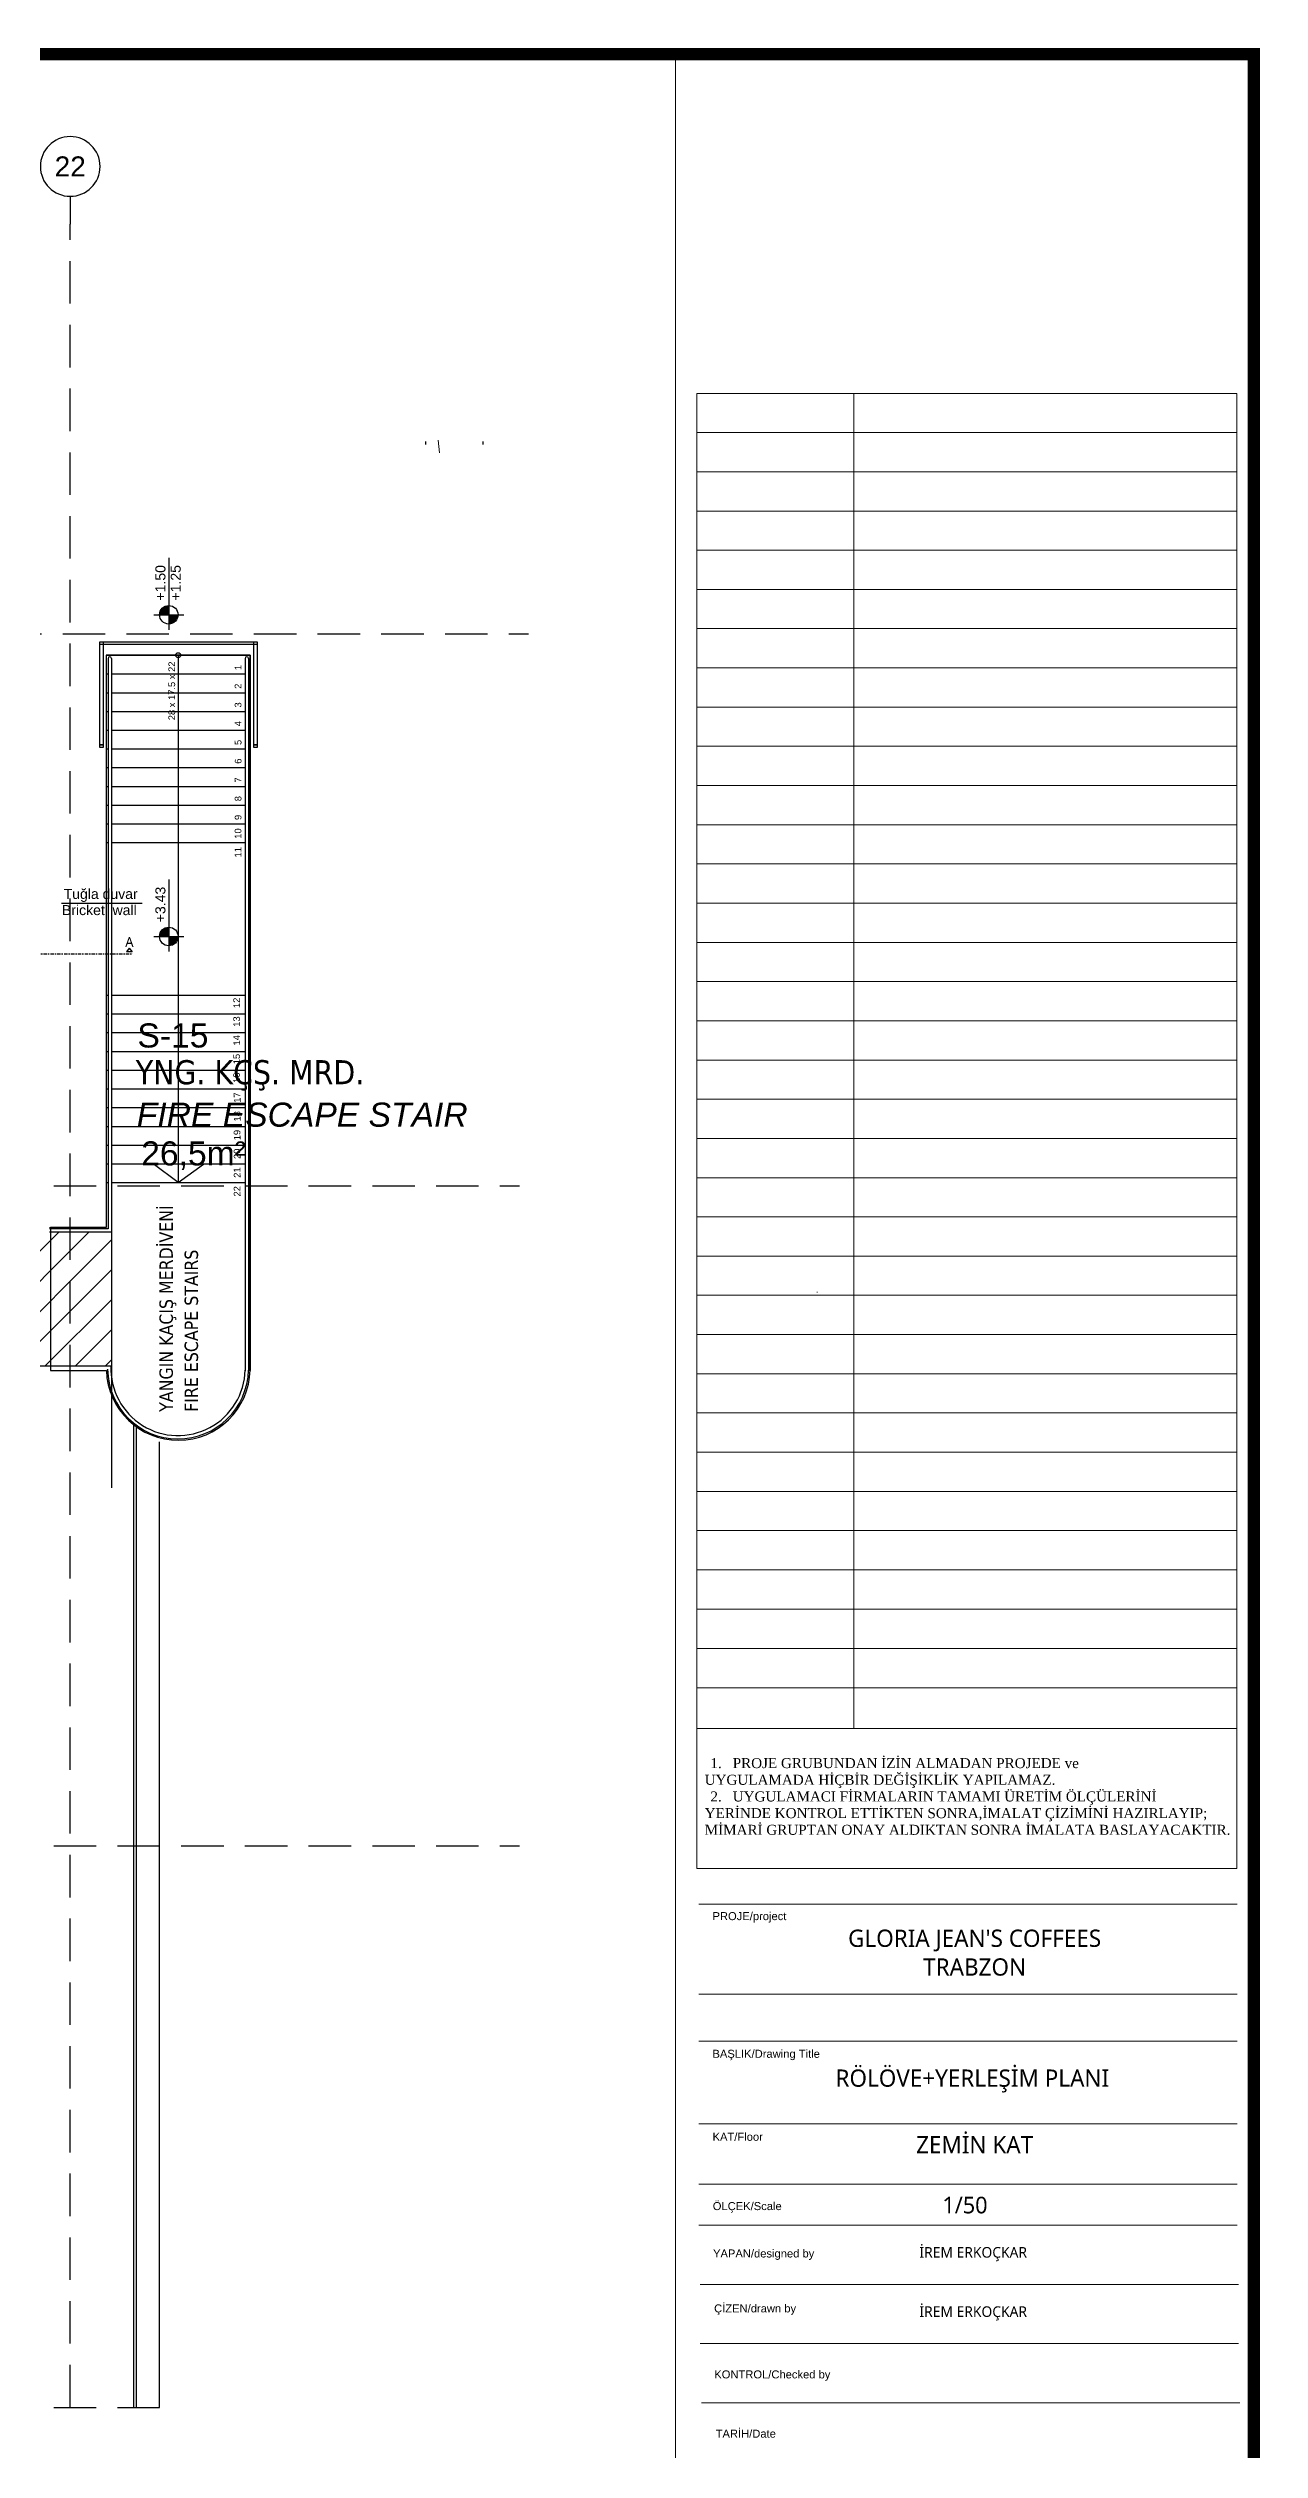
# Model space of a CAD drawing. Header units: millimetres. Extents: x 254888 to 263239, y -110593 to -105042.
# Drawn here: x 261427 to 263239, y -108631 to -105042 of the extents above; entities that cross this region are included whole.
import ezdxf
from ezdxf.enums import TextEntityAlignment as Align

# ---------------------------------------------------------------- set-up
doc = ezdxf.new("R2010")
doc.units = ezdxf.units.MM
doc.linetypes.add('DASHDOTX2', pattern=[50.8, 25.4, -12.7, 0, -12.7])
doc.linetypes.add('DASHED2', pattern=[9.525, 6.35, -3.175])
doc.layers.get('0').update_dxf_attribs({"lineweight": 20})
doc.layers.add('a_calculation_brut room areas', color=92, linetype='Continuous', plot=False)
for name, color, linetype in [('a_circulation_stair_plan', 1, 'Continuous'), ('a_door_fire escape_plan', 2, 'Continuous'), ('a_facade cladding_stone_elevation', 43, 'Continuous'), ('a_grid_label', 9, 'Continuous'), ('a_grid_label_1_1', 9, 'Continuous'), ('a_level_plan_1_1', 7, 'Continuous'), ('a_level_plan_1_100', 7, 'Continuous'), ('a_structure_steel structure_elevation2', 9, 'Continuous'), ('a_text_1_1000_english', 7, 'Continuous'), ('a_text_1_100_turkish', 7, 'Continuous'), ('a_text_1_500_english', 7, 'Continuous'), ('a_text_1_500_turkish', 7, 'Continuous'), ('XM_GRID_OO$0$XM_GRID_OO$0$a_text_1_200_turkish', 7, 'Continuous'), ('yazı', 11, 'Continuous')]:
    doc.layers.add(name, color=color, linetype=linetype)
for name, color, linetype, lineweight in [('duvar', 27, 'Continuous', 30), ('t_antet', 24, 'Continuous', 20), ('t_kesitçizgisi', 7, 'DASHDOTX2', 30), ('t_yazı', 23, 'Continuous', 25), ('ölçü', 251, 'Continuous', 5)]:
    doc.layers.add(name, color=color, linetype=linetype, lineweight=lineweight)
doc.styles.add('ARIALT', font='arial.ttf', dxfattribs={"height": 10})
doc.styles.get("Standard").update_dxf_attribs({"font": 'times.ttf', "height": 12})
doc.styles.add('style1', font='arial.ttf', dxfattribs={"height": 20})
doc.styles.add('txt_tur_1', font='arial.ttf', dxfattribs={"height": 1.5})
doc.styles.add('txt_tur_100', font='arial.ttf', dxfattribs={"height": 150})
doc.styles.add('türkçe', font='arial.ttf')
doc.styles.add('Ölçü50', font='calibri.ttf', dxfattribs={"width": 0.7})

# ---------------------------------------------------------------- blocks, each defined once
blk = doc.blocks.new('a_level_plan')
at = {"layer": 'a_level_plan_1_1'}
h = blk.add_hatch(color=256, dxfattribs=at)
h.paths.add_polyline_path([(1.38, 0, 0.414214), (0, 1.38), (0, 0)])
h.paths.add_polyline_path([(-1.38, 0, 0.414214), (0, -1.38), (0, 0)])
for p, q in [((8.52, 0), (-2.24, 0)), ((0, 2.24), (0, -2.24))]:
    blk.add_line(p, q, dxfattribs=at)
blk.add_circle((0, 0), 1.38, dxfattribs=at)
at = {"layer": 'a_level_plan_1_1', "style": 'txt_tur_1'}
for p in [(2.13, 0.5), (2.13, -1.78)]:
    blk.add_attdef('±0.00', p, '', height=1.5, dxfattribs=at)
blk = doc.blocks.new('a_grid label')
at = {"layer": 'a_grid_label'}
blk.add_line((0, 4.14), (0, 0), dxfattribs=at)
blk.add_circle((0, 8.6), 4.46, dxfattribs=at)
at = {"layer": 'a_grid_label', "style": 'txt_tur_1'}
blk.add_attdef('A1', text='', height=3, dxfattribs=at).set_placement((0, 7.25), align=Align.CENTER)

msp = doc.modelspace()

# ---------------------------------------------------------------- hatches: boundary and pattern name
at = {"layer": 'a_structure_steel structure_elevation2', "true_color": 0xed1f24}
h = msp.add_hatch(dxfattribs=at)
h.set_pattern_fill('ANSI31', color=240, scale=10)
h.set_pattern_definition([(45, (232235.527, -121067.09), (-22.45064, 22.45064), [])])
h.paths.add_polyline_path([(259345.868, -107734.591), (259774.227, -107734.591), (259774.227, -108329.866), (261110.632, -108328.069), (261110.632, -107652.436), (260964.227, -107652.136), (260964.227, -107572.559), (260980.754, -107572.559), (260978.447, -107375.042), (261169.756, -107372.558), (261167.444, -106810.858), (261521.984, -106811.301), (261521.984, -107011.08), (261396.266, -107011.08), (261396.266, -107884.554), (261396.266, -108518.316), (259345.868, -108518.316)])
h = msp.add_hatch(dxfattribs=at)
h.set_pattern_fill('ANSI31', color=240, scale=10)
h.set_pattern_definition([(45, (232235.527, -121067.09), (-22.45064, 22.45064), [])])
h.paths.add_polyline_path([(259345.868, -107734.591), (259774.227, -107734.591), (259774.227, -108329.866), (261110.632, -108328.069), (261110.632, -107652.436), (260964.227, -107652.136), (260964.227, -107572.559), (260980.754, -107572.559), (260978.447, -107375.042), (261169.756, -107372.558), (261167.444, -106810.858), (261521.984, -106811.301), (261521.984, -107011.08), (261396.266, -107011.08), (261396.266, -107884.554), (261396.266, -108518.316), (259345.868, -108518.316)])

# ---------------------------------------------------------------- linework, layer by layer
at = {"color": 252}
for p, q in [((262365.096, -105051.157, 0), (262365.096, -108831.503, 0)), ((263229.562, -105051.157, 0), (263229.562, -108831.503, 0))]:
    msp.add_line(p, q, dxfattribs=at)
at = {"color": 250}
for p, q in [((262631.666, -105557.866, 0), (262631.666, -107552.609, 0)), ((262397.143, -105616.461, 0), (263204.36, -105616.461, 0)), ((262397.143, -105675.056, 0), (263204.36, -105675.056, 0)), ((262397.143, -105733.651, 0), (263204.36, -105733.651, 0)), ((262397.143, -105792.246, 0), (263204.36, -105792.246, 0)), ((262397.143, -105850.841, 0), (263204.36, -105850.841, 0)), ((262397.143, -105909.436, 0), (263204.36, -105909.436, 0)), ((262397.143, -105968.031, 0), (263204.36, -105968.031, 0)), ((262397.143, -106026.626, 0), (263204.36, -106026.626, 0)), ((262397.143, -106085.221, 0), (263204.36, -106085.221, 0)), ((262397.143, -106143.816, 0), (263204.36, -106143.816, 0)), ((262397.143, -106202.411, 0), (263204.36, -106202.411, 0)), ((262397.143, -106261.006, 0), (263204.36, -106261.006, 0)), ((262397.143, -106319.601, 0), (263204.36, -106319.601, 0)), ((262397.143, -106378.196, 0), (263204.36, -106378.196, 0)), ((262397.143, -106436.791, 0), (263204.36, -106436.791, 0)), ((262397.143, -106495.385, 0), (263204.36, -106495.385, 0)), ((262397.143, -106553.98, 0), (263204.36, -106553.98, 0)), ((262397.143, -106612.575, 0), (263204.36, -106612.575, 0)), ((262397.143, -106671.17, 0), (263204.36, -106671.17, 0)), ((262397.143, -106729.765, 0), (263204.36, -106729.765, 0)), ((262397.143, -106788.36, 0), (263204.36, -106788.36, 0)), ((262397.143, -106846.955, 0), (263204.36, -106846.955, 0)), ((262397.143, -106905.55, 0), (263204.36, -106905.55, 0)), ((262397.143, -106964.145, 0), (263204.36, -106964.145, 0)), ((262397.143, -107022.74, 0), (263204.36, -107022.74, 0)), ((262397.143, -107081.335, 0), (263204.36, -107081.335, 0)), ((262397.143, -107139.93, 0), (263204.36, -107139.93, 0)), ((262397.143, -107198.525, 0), (263204.36, -107198.525, 0)), ((262397.143, -107257.12, 0), (263204.36, -107257.12, 0)), ((262397.143, -107315.715, 0), (263204.36, -107315.715, 0)), ((262397.143, -107374.31, 0), (263204.36, -107374.31, 0)), ((262397.143, -107433.173, 0), (263204.36, -107433.173, 0)), ((262397.143, -107491.768, 0), (263204.36, -107491.768, 0)), ((263204.593, -107815.444, 0), (262400.16, -107815.444, 0)), ((262400.16, -107949.65, 0), (263204.593, -107949.65, 0)), ((263204.593, -108019.706, 0), (262400.16, -108019.706, 0)), ((263204.593, -108143.518, 0), (262400.16, -108143.518, 0)), ((263204.593, -108233.588, 0), (262400.16, -108233.588, 0)), ((263204.593, -108294.785, 0), (262400.16, -108294.785, 0)), ((263206.664, -108383.327, 0), (262402.231, -108383.327, 0)), ((263206.664, -108471.868, 0), (262402.231, -108471.868, 0)), ((263208.736, -108560.41, 0), (262404.303, -108560.41, 0))]:
    msp.add_line(p, q, dxfattribs=at)
at = {"color": 252, "const_width": 18.492, "elevation": 0}
msp.add_lwpolyline([(257052.561, -108874.598), (257052.561, -105051.157), (263229.562, -105051.157), (263229.562, -108874.598)], close=True, dxfattribs=at)
at = {"color": 250, "elevation": 0}
for points in [[(262397.143, -105557.866), (263204.36, -105557.866)], [(262397.143, -105557.866), (262397.143, -107761.888), (263204.36, -107761.888), (263204.36, -105557.866)], [(263204.36, -107552.609), (262397.143, -107552.609)]]:
    msp.add_lwpolyline(points, dxfattribs=at)
at = {"layer": 'a_calculation_brut room areas', "elevation": -0.002}
msp.add_lwpolyline([(261431.25, -107018.08), (261514.551, -107018.08, 0.97208936), (261729.486, -107017.155), (261729.486, -105949.091), (261514.141, -105949.091), (261514.141, -106804.08), (261431.25, -106804.08)], format="xyb", close=True, dxfattribs=at)
at = {"layer": 'a_circulation_stair_plan'}
for p, q in [((261514.141, -105949.091, -17818.274), (261514.141, -106804.08, -17966.192)), ((261516.984, -105953.934, -17817.119), (261516.984, -106806.08, -17966.192)), ((261521.984, -105953.936, -17817.119), (261521.984, -106811.08, -17966.192)), ((261721.984, -105953.936, -17752.673), (261721.984, -107018.456, -17900.322)), ((261726.984, -105953.934, -17752.673), (261727.064, -107018.39, -17901.574)), ((261729.486, -105949.091, -17820.569), (261729.486, -107017.962, -17967.187)), ((261429.527, -106804.08, -17966.192), (261514.141, -106804.08, -17966.192)), ((261396.266, -107011.08, 0.639), (261521.349, -107011.08, -1.285)), ((261396.266, -107011.08, -17965.548), (261521.349, -107011.08, -17967.472))]:
    msp.add_line(p, q, dxfattribs=at)
at = {"layer": 'a_circulation_stair_plan', "ltscale": 0.2}
for p, q in [((261514.141, -105949.091, -17620.766), (261729.486, -105949.091, -17556.319)), ((261514.141, -105977.091, -17685.405), (261516.984, -105977.091, -17684.554)), ((261521.984, -105977.091, -17683.058), (261721.984, -105977.091, -17623.203)), ((261621.814, -105949.091, -17588.543), (261622.001, -106737.091, -17965.556)), ((261726.989, -105977.091, -17621.705), (261729.486, -105977.091, -17620.958)), ((261514.141, -106005.091, -17750.043), (261516.984, -106005.091, -17749.193)), ((261521.984, -106005.091, -17747.696), (261721.984, -106005.091, -17687.842)), ((261726.991, -106005.091, -17686.343), (261729.486, -106005.091, -17685.597)), ((261514.141, -106033.091, -17814.682), (261516.984, -106033.091, -17813.831)), ((261521.984, -106033.091, -17812.335), (261721.984, -106033.091, -17752.48)), ((261726.993, -106033.091, -17750.981), (261729.486, -106033.091, -17750.235)), ((261514.141, -106061.091, -17814.629), (261516.984, -106061.091, -17814.663)), ((261521.984, -106061.091, -17814.723), (261721.984, -106061.091, -17817.119)), ((261726.995, -106061.091, -17817.179), (261729.486, -106061.091, -17817.209)), ((261514.141, -106089.091, -17814.631), (261516.984, -106089.091, -17814.665)), ((261514.141, -106117.091, -17814.632), (261516.984, -106117.091, -17814.666)), ((261521.984, -106089.091, -17814.724), (261721.984, -106089.091, -17817.119)), ((261521.984, -106117.091, -17814.726), (261721.984, -106117.091, -17817.119)), ((261726.997, -106089.091, -17817.179), (261729.486, -106089.091, -17817.209)), ((261726.999, -106117.091, -17817.179), (261729.486, -106117.091, -17817.209)), ((261514.141, -106145.091, -17814.634), (261516.984, -106145.091, -17814.668)), ((261521.984, -106145.091, -17814.728), (261721.984, -106145.091, -17817.119)), ((261727.001, -106145.091, -17817.179), (261729.486, -106145.091, -17817.209)), ((261514.141, -106173.091, -17814.636), (261516.984, -106173.091, -17814.67)), ((261521.984, -106173.091, -17814.73), (261721.984, -106173.091, -17817.119)), ((261727.003, -106173.091, -17817.179), (261729.486, -106173.091, -17817.209)), ((261514.141, -106201.091, -17814.638), (261516.984, -106201.091, -17814.672)), ((261514.141, -106229.091, -17814.64), (261516.984, -106229.091, -17814.674)), ((261521.984, -106201.091, -17814.732), (261721.984, -106201.091, -17817.119)), ((261521.984, -106229.091, -17814.734), (261721.984, -106229.091, -17817.119)), ((261727.005, -106201.091, -17817.179), (261729.486, -106201.091, -17817.209)), ((261727.007, -106229.091, -17817.179), (261729.486, -106229.091, -17817.209)), ((261514.158, -106457.091, -17966.167), (261516.984, -106457.091, -17966.2)), ((261521.984, -106457.091, -17966.259), (261721.984, -106457.091, -17968.63)), ((261727.023, -106457.091, -17968.689), (261729.486, -106457.091, -17968.719)), ((261514.158, -106485.091, -17966.167), (261516.984, -106485.091, -17966.2)), ((261514.158, -106513.091, -17966.167), (261516.984, -106513.091, -17966.2)), ((261521.984, -106485.091, -17966.259), (261721.984, -106485.091, -17968.63)), ((261521.984, -106513.091, -17966.26), (261721.984, -106513.091, -17968.63)), ((261727.025, -106485.091, -17968.689), (261729.486, -106485.091, -17968.719)), ((261727.027, -106513.091, -17968.69), (261729.486, -106513.091, -17968.719)), ((261514.158, -106541.091, -17966.167), (261516.984, -106541.091, -17966.2)), ((261521.984, -106541.091, -17966.26), (261721.984, -106541.091, -17968.63)), ((261727.029, -106541.091, -17968.69), (261729.486, -106541.091, -17968.719)), ((261514.167, -106569.091, -17966.17), (261516.984, -106569.091, -17966.204)), ((261521.984, -106569.091, -17966.263), (261721.984, -106569.091, -17968.63)), ((261727.031, -106569.091, -17968.69), (261729.486, -106569.091, -17968.719)), ((261514.176, -106597.091, -17966.174), (261516.984, -106597.091, -17966.207)), ((261521.984, -106597.091, -17966.266), (261721.984, -106597.091, -17968.63)), ((261727.033, -106597.091, -17968.69), (261729.486, -106597.091, -17968.719)), ((261514.141, -106625.091, -17966.17), (261516.984, -106625.091, -17966.204)), ((261514.26, -106653.091, -17966.192), (261516.984, -106653.091, -17965.376)), ((261521.984, -106625.091, -17966.263), (261721.984, -106625.091, -17968.63)), ((261521.984, -106653.091, -17963.879), (261721.984, -106653.091, -17903.992)), ((261727.035, -106625.091, -17968.69), (261729.486, -106625.091, -17968.719)), ((261727.038, -106653.091, -17902.478), (261729.486, -106653.091, -17901.745)), ((261514.249, -106681.091, -17966.192), (261516.984, -106681.091, -17966.224)), ((261521.984, -106681.091, -17966.283), (261721.984, -106681.091, -17968.631)), ((261727.04, -106681.091, -17968.69), (261729.486, -106681.091, -17968.719)), ((261514.141, -106709.091, -17966.176), (261516.984, -106709.091, -17966.209)), ((261521.984, -106709.091, -17966.269), (261721.984, -106709.091, -17968.63)), ((261621.815, -106737.091, -17981.352), (261584.572, -106709.076, -17981.352)), ((261621.815, -106737.091, -17981.352), (261659.572, -106709.391, -17998.303)), ((261727.042, -106709.091, -17968.69), (261729.486, -106709.091, -17968.719)), ((261514.141, -106737.091, -17966.178), (261516.984, -106737.091, -17966.211)), ((261521.984, -106737.091, -17966.27), (261721.984, -106737.091, -17968.63)), ((261727.044, -106737.091, -17968.69), (261729.486, -106737.091, -17968.719))]:
    msp.add_line(p, q, dxfattribs=at)
at = {"layer": 'a_circulation_stair_plan', "elevation": -17966.192}
for points in [[(261516.984, -106806.08), (261429.527, -106806.08)], [(261521.984, -106811.08), (261429.527, -106811.08)]]:
    msp.add_lwpolyline(points, dxfattribs=at)
at = {"layer": 'a_circulation_stair_plan'}
msp.add_circle((261621.984, -105949.091, -17588.492), 3.704, dxfattribs=at)
for centre, radius, start, end in [((261519.484, -105953.935, -17817.119), 2.5, 0, 179.976188), ((261724.484, -105953.933, -17752.673), 2.5, 0, 179.976188), ((261714.22, -107018.08, -17967.472), 199.999, 179.421241, 179.427029), ((261622.005, -107014.575, -17967.26), 107.512, 181.8683, 358.624928), ((261621.706, -107017.768, -17835.406), 105.359, 179.651372, 179.668947), ((261621.76, -107014.757, -17704.62), 105.33, 180.719574, 358.706754), ((261621.648, -107014.722, -17968.752), 100.366, 177.920342, 358.608409)]:
    msp.add_arc(centre, radius, start, end, dxfattribs=at)
at = {"layer": 'a_door_fire escape_plan', "extrusion": (-0.012274, 6.86083e-16, 0.999925)}
msp.add_line((261740.072, -105933.092, -17604.014), (261504.762, -105933.092, -17606.902), dxfattribs=at)
at = {"layer": 'a_door_fire escape_plan', "extrusion": (-0.012274, 6.86083e-16, 0.999925), "elevation": -20815.393}
for points in [[(261268.948, -105929.092), (261273.948, -105929.092)], [(261273.948, -105929.092), (261273.948, -106087.092), (261268.948, -106087.092), (261268.948, -105929.092)], [(261499.275, -105929.092), (261504.275, -105929.092)], [(261504.275, -105929.092), (261504.275, -106087.092), (261499.275, -106087.092), (261499.275, -105929.092)], [(261268.948, -106083.092), (261273.948, -106083.092)], [(261499.275, -106083.092), (261504.275, -106083.092)]]:
    msp.add_lwpolyline(points, dxfattribs=at)
at = {"layer": 'a_door_fire escape_plan', "extrusion": (-0.012274, 1.76617e-15, 0.999925), "elevation": -20815.393}
msp.add_lwpolyline([(261273.948, -105929.092), (261499.275, -105929.092)], dxfattribs=at)
at = {"layer": 'a_door_fire escape_plan'}
for points, elevation in [([(261509.762, -106083.092), (261504.762, -106083.092)], -17606.841), ([(261740.072, -106083.092), (261735.072, -106083.092)], -17604.014)]:
    msp.add_lwpolyline(points, dxfattribs=dict(at, elevation=elevation))
at = {"layer": 'a_facade cladding_stone_elevation'}
for p, q in [((261554.967, -107098.626, -17966.192), (261554.967, -108567.091, -17966.192)), ((261558.967, -107101.666, -17966.192), (261558.967, -108567.091, -17966.192)), ((261593.785, -108567.091, -17966.296), (261593.785, -107124.4, -17967.501))]:
    msp.add_line(p, q, dxfattribs=at)
at = {"layer": 'a_grid_label_1_1', "linetype": 'DASHED2', "ltscale": 10}
for p, q in [((261460.527, -108567.091, -17966.192), (261460.527, -105304.828, -17966.192)), ((258877.517, -105917.091, -17966.192), (262145.31, -105917.091, -17966.192)), ((258864.135, -106742.091, -17966.192), (262131.929, -106742.091, -17966.192)), ((258864.135, -107728.091, -17966.192), (262131.929, -107728.091, -17966.192)), ((258864.135, -108567.091, -17966.192), (261593.785, -108567.091, -17966.192))]:
    msp.add_line(p, q, dxfattribs=at)
at = {"layer": 'a_structure_steel structure_elevation2'}
msp.add_line((261521.984, -106811.08, -17966.192), (261521.984, -107193.366, -17966.192), dxfattribs=at)
at = {"layer": 'duvar', "lineweight": 25}
for p, q in [((261991.436, -105629.802, 0), (261991.436, -105634.302, 0)), ((262077.432, -105629.802, 0), (262077.432, -105634.302, 0))]:
    msp.add_line(p, q, dxfattribs=at)
at = {"layer": 't_kesitçizgisi'}
for p, q in [((261548.684, -106386.702), (261544.458, -106392.334)), ((261552.91, -106392.334), (261544.458, -106392.334)), ((261548.684, -106386.702), (261552.91, -106392.334))]:
    msp.add_line(p, q, dxfattribs=at)
at = {"layer": 't_kesitçizgisi', "ltscale": 0.2, "elevation": 0}
msp.add_lwpolyline([(260743.391, -106269.571), (260743.391, -106395.42), (261554.033, -106395.42)], dxfattribs=at)
at = {"layer": 'XM_GRID_OO$0$XM_GRID_OO$0$a_text_1_200_turkish'}
msp.add_line((261447.657, -106319.541, -17966.192), (261568.213, -106319.541, -17966.192), dxfattribs=at)
at = {"layer": 'yazı', "lineweight": 9}
msp.add_line((262012.241, -105646.981, 0), (262010.711, -105627.659, 0), dxfattribs=at)
at = {"layer": 'ölçü', "elevation": 0}
msp.add_lwpolyline([(262576.336, -106900.739), (262577.336, -106900.739)], dxfattribs=at)

# ---------------------------------------------------------------- block references
at = {"layer": 'a_grid_label_1_1'}
ref = msp.add_blockref('a_grid label', (261460.527, -105304.828, -17966.192), dxfattribs=dict(at, xscale=-9.99999999999418, yscale=9.99999999999418, zscale=10))
ref.add_attrib('A1', '22', dxfattribs={"layer": 'a_grid_label', "height": 30, "style": 'txt_tur_1'}).set_placement((261460.527, -105233.825, -17966.192), align=Align.CENTER)
at = {"layer": 'a_level_plan_1_100'}
ref = msp.add_blockref('a_level_plan', (261607.863, -105888.736, -17966.192), dxfattribs=dict(at, xscale=10, yscale=10, zscale=10, rotation=90))
ref.add_attrib('±0.00', '+1.50', (261602.816, -105867.428, -17966.192), dxfattribs={"layer": 'a_level_plan_1_1', "height": 15, "rotation": 90, "style": 'txt_tur_1'})
ref.add_attrib('±0.00', '+1.25', (261625.691, -105867.428, -17966.192), dxfattribs={"layer": 'a_level_plan_1_1', "height": 15, "rotation": 90, "style": 'txt_tur_1'})
ref = msp.add_blockref('a_level_plan', (261607.863, -106369.391, -17966.192), dxfattribs=dict(at, xscale=10, yscale=10, zscale=10, rotation=90))
ref.add_attrib('±0.00', '+3.43', (261602.816, -106348.082, -17966.192), dxfattribs={"layer": 'a_level_plan_1_1', "height": 15, "rotation": 90, "style": 'txt_tur_1'})

# ---------------------------------------------------------------- texts
at = {"color": 250, "insert": (262408.799, -107654.466, 0), "char_height": 14.94846, "width": 1027.79919, "attachment_point": 4}
msp.add_mtext('\\pi-33.306,l41.912,t41.912;1.^IPROJE GRUBUNDAN İZİN ALMADAN PROJEDE ve \\P\\pi0,l0;UYGULAMADA HİÇBİR DEĞİŞİKLİK YAPILAMAZ.\\P\\pi-33.306,l41.912;2.^IUYGULAMACI FİRMALARIN TAMAMI ÜRETİM ÖLÇÜLERİNİ \\P\\pi0,l0;YERİNDE KONTROL ETTİKTEN SONRA,İMALAT ÇİZİMİNİ HAZIRLAYIP;\\PMİMARİ GRUPTAN ONAY ALDIKTAN SONRA İMALATA BASLAYACAKTIR.', dxfattribs=at)
at = {"color": 7}
for s, insert, char_height, width, attachment_point in [("{\\fLucida Sans Unicode|b0|i0|c162|p34;GLORIA JEAN'S COFFEES\\PTRABZON}", (262812.294, -107887.821, 0), 25.77586, 621.92986, 5), ('{\\fLucida Sans Unicode|b0|i0|c162|p34;ZEMİN KAT}', (262812.294, -108174.667, 0), 25.77586, 621.92986, 5), ('{\\fLucida Sans Unicode|b0|i0|c162|p34;1/50}', (262797.856, -108265.025, 0), 24.82819, 462.99057, 5), ('{\\fLucida Sans Unicode|b0|i0|c162|p34;İREM ERKOÇKAR}', (262729.781, -108338.133, 0), 15.89004, 607.75366, 4), ('{\\fLucida Sans Unicode|b0|i0|c162|p34;İREM ERKOÇKAR}', (262729.781, -108426.729, 0), 15.89004, 607.75366, 4)]:
    msp.add_mtext(s, dxfattribs=dict(at, insert=insert, char_height=char_height, width=width, attachment_point=attachment_point))
at = {"layer": 'a_text_1_1000_english', "insert": (261631.486, -107079.608, -17966.192), "char_height": 20, "width": 672.52035, "attachment_point": 1, "rotation": 90}
msp.add_mtext('{\\fTahoma|b0|i0|c162|p34;FIRE ESCAPE STAIRS}', dxfattribs=at)
at = {"layer": 'a_text_1_100_turkish'}
for s, rotation, style, p in [('28 x 17.5 x 22', 90, 'txt_tur_100', (261617.311, -106046.31, -17717.816)), ('1', 91.252769, 'style1', (261716.362, -105971.228, -17966.192)), ('2', 91.252769, 'style1', (261716.393, -105999.228, -17966.192)), ('3', 91.252769, 'style1', (261716.425, -106027.228, -17966.192)), ('4', 91.252769, 'style1', (261716.516, -106055.228, -17966.192)), ('5', 91.252769, 'style1', (261716.547, -106083.228, -17966.192)), ('6', 91.252769, 'style1', (261716.578, -106111.228, -17966.192)), ('7', 91.252769, 'style1', (261716.55, -106139.228, -17966.192)), ('9', 91.252769, 'style1', (261716.494, -106195.228, -17966.192)), ('8', 91.252769, 'style1', (261716.522, -106167.228, -17966.192)), ('10', 91.252769, 'style1', (261716.465, -106223.228, -17966.192)), ('11', 91.252769, 'style1', (261716.437, -106251.228, -17966.192)), ('12', 91.252769, 'style1', (261714.501, -106476.179, -17989.367)), ('13', 91.252769, 'style1', (261714.473, -106504.179, -17989.367)), ('15', 91.252769, 'style1', (261714.417, -106560.179, -17989.367)), ('14', 91.252769, 'style1', (261714.445, -106532.179, -17989.367)), ('16', 91.252769, 'style1', (261714.414, -106588.179, -17989.362)), ('17', 91.252769, 'style1', (261715.211, -106617.76, -17966.192)), ('19', 91.252769, 'style1', (261715.154, -106673.76, -17966.192)), ('18', 91.252769, 'style1', (261715.183, -106645.76, -17966.192)), ('20', 91.252769, 'style1', (261715.126, -106701.76, -17966.192)), ('21', 91.252769, 'style1', (261715.098, -106729.76, -17966.192)), ('22', 91.252769, 'style1', (261715.07, -106757.76, -17966.192))]:
    msp.add_text(s, height=10, rotation=rotation, dxfattribs=dict(at, style=style)).set_placement(p)
at = {"layer": 'a_text_1_100_turkish', "ltscale": 0.5, "char_height": 15, "width": 566.98811, "attachment_point": 3, "rotation": 0.012865, "style": 'txt_tur_100'}
for s, insert in [('Tu{\\fArial|b0|i0|c162|p34;ğla} duvar', (261561.3, -106298.244, -17966.192)), ('Bricket  wall', (261559.914, -106322.427, -17966.192))]:
    msp.add_mtext(s, dxfattribs=dict(at, insert=insert))
at = {"layer": 'a_text_1_100_turkish', "insert": (261593.915, -107079.608, -17966.192), "char_height": 20, "width": 672.52035, "attachment_point": 1, "rotation": 90}
msp.add_mtext('{\\fTahoma|b0|i0|c162|p34;YANGIN KAÇIŞ MERDİVENİ}', dxfattribs=at)
at = {"layer": 'a_text_1_500_english', "insert": (261559.938, -106617.57, -10779.715), "char_height": 36, "width": 1839.87842, "attachment_point": 1, "style": 'türkçe'}
msp.add_mtext('{\\fArial|b0|i1|c162|p34;FIRE ESCAPE STAIR}', dxfattribs=at)
at = {"layer": 'a_text_1_500_turkish', "style": 'türkçe'}
for s, p in [('S-15', (261560.925, -106535.274, -10779.715)), ('26,5m²', (261566.592, -106711.487, -10779.715))]:
    msp.add_text(s, height=36, dxfattribs=at).set_placement(p)
at = {"layer": 'a_text_1_500_turkish', "insert": (261558.565, -106554.178, -10779.715), "char_height": 36, "width": 1839.87842, "attachment_point": 1, "style": 'türkçe'}
msp.add_mtext('{\\fTahoma|b0|i0|c162|p34;YNG. KÇŞ. MRD.}', dxfattribs=at)
at = {"layer": 't_antet', "insert": (262808.835, -108079.486, 0), "char_height": 25.77586, "width": 621.92986, "attachment_point": 5}
msp.add_mtext('{\\fLucida Sans Unicode|b0|i0|c162|p34;RÖLÖVE+YERLEŞİM PLANI}', dxfattribs=at)
at = {"layer": 't_yazı', "color": 1, "insert": (261555.218, -106385.071, 0), "char_height": 15, "width": 84.41262, "attachment_point": 9, "style": 'Ölçü50'}
msp.add_mtext('{\\fLucida Sans Unicode|b0|i0|c162|p34;\\W1;A}', dxfattribs=at)
at = {"layer": 't_yazı', "style": 'ARIALT'}
for s, insert, char_height, width, attachment_point in [('PROJE/project', (262475.753, -107827.14, 0), 11.95631, 222.38623, 2), ('BAŞLIK/Drawing Title', (262500.704, -108032.809, 0), 11.95631, 222.38623, 2), ('KAT/Floor', (262458.202, -108156.829, 0), 11.9563, 222.38623, 2), ('ÖLÇEK/Scale', (262472.435, -108260.381, 0), 11.95631, 80.76714, 2), ('YAPAN/designed by', (262496.979, -108331.186, 0), 11.95631, 222.38623, 2), ('ÇİZEN/drawn by', (262484.185, -108413.251, 0), 11.95631, 222.38623, 2), ('KONTROL/Checked by', (262423.143, -108511.861, 0), 11.95631, 199.78729, 1), ('TARİH/Date', (262425.214, -108600.403, 0), 11.9563, 199.78729, 1)]:
    msp.add_mtext(s, dxfattribs=dict(at, insert=insert, char_height=char_height, width=width, attachment_point=attachment_point))

doc.saveas('drawing.dxf')
